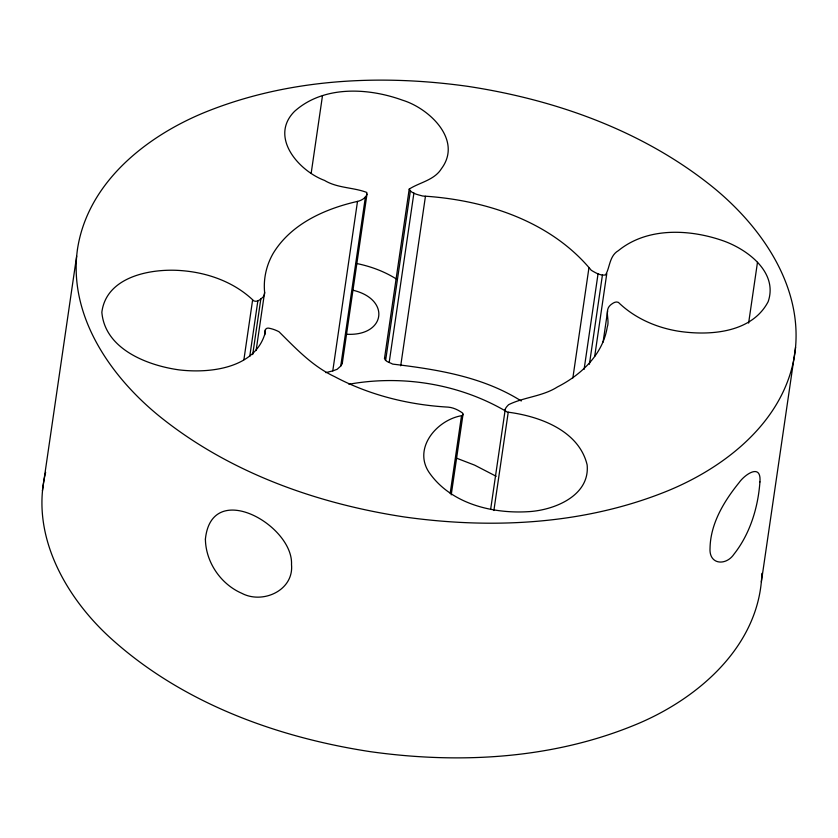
<?xml version="1.0" encoding="UTF-8"?>
<svg xmlns="http://www.w3.org/2000/svg" width="838" height="838" viewBox="0 0 838 838"><rect width="100%" height="100%" fill="white"/><g stroke="black" fill="none" stroke-linecap="round" stroke-linejoin="round"><path stroke-width="1.26" d="M761.868 573.37C759.794 646.726 696.546 700.327 633.015 725.718C550.137 759.322 457.967 763.984 370.124 751.634C275.817 737.136 181.469 702.642 110.05 637.624C65.28 596.698 30.168 534.55 45.64 472.391M461.728 415.638C463.131 415.365 463.477 413.48 462.209 412.767C458.03 409.866 453.295 407.572 448.173 407.132C408.755 404.901 369.485 395.201 334.54 376.597C312.469 366.3 295.824 348.43 278.981 331.733C275.744 330.025 272.193 328.779 268.6 328.119C265.709 327.585 264.305 330.769 265.049 333.315C254.941 368.437 209.835 373.591 178.923 369.862C147.205 365.399 104.928 349.079 101.848 312.26C106.405 276.09 151.94 268.097 181.93 270.653C208.264 272.748 234.734 282.333 253.851 300.947C257.392 302.424 260.66 299.239 263.059 297.04C264.169 295.73 264.798 294.002 264.619 292.284C263.279 278.782 266.432 265.049 273.209 253.317C291.153 223.777 325.018 208.788 357.501 201.403C361.262 200.701 368.008 196.982 366.782 192.447C353.51 187.303 337.326 188.225 324.536 180.421C298.653 170.805 269.019 136.929 294.547 111.349C323.489 85.371 367.997 87.644 402.47 100.172C429.203 108.291 462.869 140.051 441.417 168.71C434.335 180.285 419.105 182.548 409.206 189.116L384.485 358.528C385.344 361.838 390.058 362.466 392.666 364.101C436.975 369.401 482.688 376.608 521.278 400.993M409.206 189.116C411.395 193.641 418.246 194.741 422.687 196.019C484.825 199.8 550.472 220.834 591.251 270.265C595.399 272.727 600.448 275.849 605.465 275C609.949 267.971 609.163 255.925 618.381 250.646C647.041 227.276 688.7 229.004 722 240.391C746.637 248.729 778.408 271.931 768.153 301.68C751.728 333.042 709.556 335.954 678.382 331.199C656.164 327.574 634.596 318.126 618.392 302.382C615.521 301.072 612.693 303.304 610.567 304.969C603.999 310.364 610.022 320.189 607.225 327.134C602.951 354.39 581.069 374.963 557.448 386.947C542.563 396.468 524.033 397.065 508.614 404.681C507.189 406.179 505.262 407.991 505.084 410.138C505.461 411.479 506.99 412.034 508.237 412.202C539.672 416.266 578.974 430.585 587.145 464.933C590.088 496.033 553.677 510.415 528.003 511.693C492.419 513.809 451.577 503.837 429.842 473.48C412.181 449.147 436.231 420.131 461.518 415.7L450.195 493.32M42.424 490.722L76.656 256.051M243.91 359.649L252.594 300.14M249.745 356.464L257.853 300.832M252.709 354.579L260.828 298.946M256.124 350.504L264.619 292.284M264.693 334.928L265.457 329.753M311.181 173.204L322.504 95.584M325.846 372.627L332.78 370.888L357.501 201.403M332.78 370.888L337.169 369.286L340.741 366.059L365.462 196.574M340.741 366.059L342.26 363.545L366.992 194.06M385.648 360.288L410.379 190.802M389.188 362.425L413.92 192.939M400.721 365.797L425.442 196.312M451.221 494.87L463.026 414.286M490.712 508.896L505.251 409.269M493.886 510.52L508.237 412.202M572.867 377.938L588.915 267.971M584.096 369.401L598.07 273.659M589.407 364.268L602.428 275M594.697 356.38L606.785 273.586M603.088 342.103L607.623 311.045M748.617 323.091L757.489 262.284M761.344 581.949L795.576 347.278M384.495 358.454L385.103 357.543M342.26 363.545L341.935 361.786M348.933 384.254C402.051 374.649 458.952 383.835 505.681 411.091M346.607 334.247C385.501 336.488 391.042 299.313 353.102 290.262M356.202 263.415C370.396 266.274 384.254 271.313 396.5 279.096M456.888 458.313L474.643 465.142L496.169 476.277M205.404 539.106C205.698 562.109 220.782 584.233 241.857 593.325C262.765 604.408 294.033 590.413 291.509 564.519C293.457 525.51 211.637 478.55 205.404 539.106M759.93 481.923C758.065 507.566 750.052 533.858 733.962 554.201C726.117 565.954 708.78 565.011 710.048 547.989C710.53 523.499 724.074 501.145 739.106 482.615C744.752 474.507 761.533 462.765 759.93 481.923M77.484 249.137C68.025 315.716 110.574 376.786 160.068 416.758C229.769 472.737 316.712 503.607 404.356 516.962C492.199 529.312 584.369 524.651 667.247 491.047C726.19 466.944 784.557 420.707 794.749 354.191C804.208 287.623 761.658 226.543 712.164 186.57C642.463 130.592 555.521 99.722 467.876 86.366C380.033 74.016 287.863 78.678 204.985 112.282C146.053 136.385 87.676 182.621 77.484 249.137"/></g></svg>
